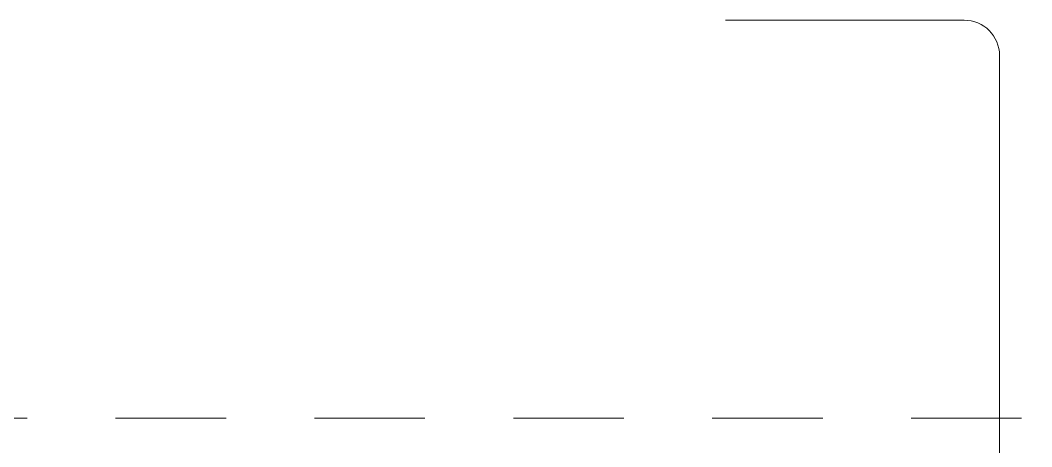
# Model space of a CAD drawing. Header units: metres. Extents: x 113 to 2416, y -346 to 476.
# Drawn here: x 217.504 to 218.648, y -150.261 to -149.779 of the extents above; entities that cross this region are included whole.
import ezdxf

# ---------------------------------------------------------------- set-up
doc = ezdxf.new("R2010")
doc.units = ezdxf.units.M
doc.linetypes.add('0', pattern=[0])
doc.linetypes.add('HIDDEN2', pattern=[0.1875, 0.125, -0.0625])
doc.layers.get('0').update_dxf_attribs({"color": 250, "linetype": '0', "lineweight": 20})
doc.layers.add('A-WALL', color=250, linetype='Continuous', lineweight=20)
doc.layers.add('baños', color=140, linetype='Continuous', lineweight=0)
doc.layers.add('Techos 1', color=7, linetype='HIDDEN2', lineweight=9, true_color=0x42391a)
doc.styles.get("Standard").update_dxf_attribs({"font": 'arial.ttf', "height": 0.1875})

# ---------------------------------------------------------------- blocks, each defined once
blk = doc.blocks.new('PL BASE 2N NASAS 09')
at = {"layer": 'A-WALL'}
for p, q in [((168.3375, -7.7617), (168.6075, -7.7617)), ((168.6475, -7.8017), (168.6475, -8.9217))]:
    blk.add_line(p, q, dxfattribs=at)
blk.add_arc((168.6075, -7.8017), 0.04, 360, 90, dxfattribs=at)
at = {"layer": 'Techos 1'}
blk.add_line((161.3475, -8.2117), (176.0975, -8.2117), dxfattribs=at)
at = {"layer": 'baños', "linetype": 'Continuous', "flags": 8}
for tag, p in [('MODELNUMBER', (167.1329, -5.6306, 0)), ('TRADENAME', (167.1329, -5.6307, 0)), ('PRODUCT', (167.1329, -5.6307, 0)), ('MATERIAL', (167.1329, -5.6307, 0)), ('MODELNUMBER', (168.3076, -5.6306, 0)), ('TRADENAME', (168.3076, -5.6307, 0)), ('PRODUCT', (168.3076, -5.6307, 0)), ('MATERIAL', (168.3076, -5.6307, 0))]:
    blk.add_attdef(tag, p, '', height=0.0000254, rotation=180.0001, dxfattribs=at)
at = {"layer": 'baños', "linetype": 'Continuous'}
for tag, p, rotation in [('MODELNUMBER', (169.2428, -19.7065), 180.0001), ('TRADENAME', (169.2428, -19.7064), 180.0001), ('MATERIAL', (169.243, -19.7063), 180.0001), ('PRODUCT', (169.243, -19.7064), 180.0001), ('MODELNUMBER', (169.9524, -19.7065), 179.9999), ('MATERIAL', (169.9524, -19.7063), 179.9999), ('TRADENAME', (169.9524, -19.7064), 179.9999), ('PRODUCT', (169.9524, -19.7064), 179.9999)]:
    blk.add_attdef(tag, p, '', height=0.0000254, rotation=rotation, dxfattribs=at)
blk = doc.blocks.new('PL MUEBLES 2N NASAS 09')
blk.add_blockref('PL BASE 2N NASAS 09', (49.9143, 62.717))

msp = doc.modelspace()

# ---------------------------------------------------------------- block references
msp.add_blockref('PL MUEBLES 2N NASAS 09', (0.05, -204.734))

doc.saveas('drawing.dxf')
